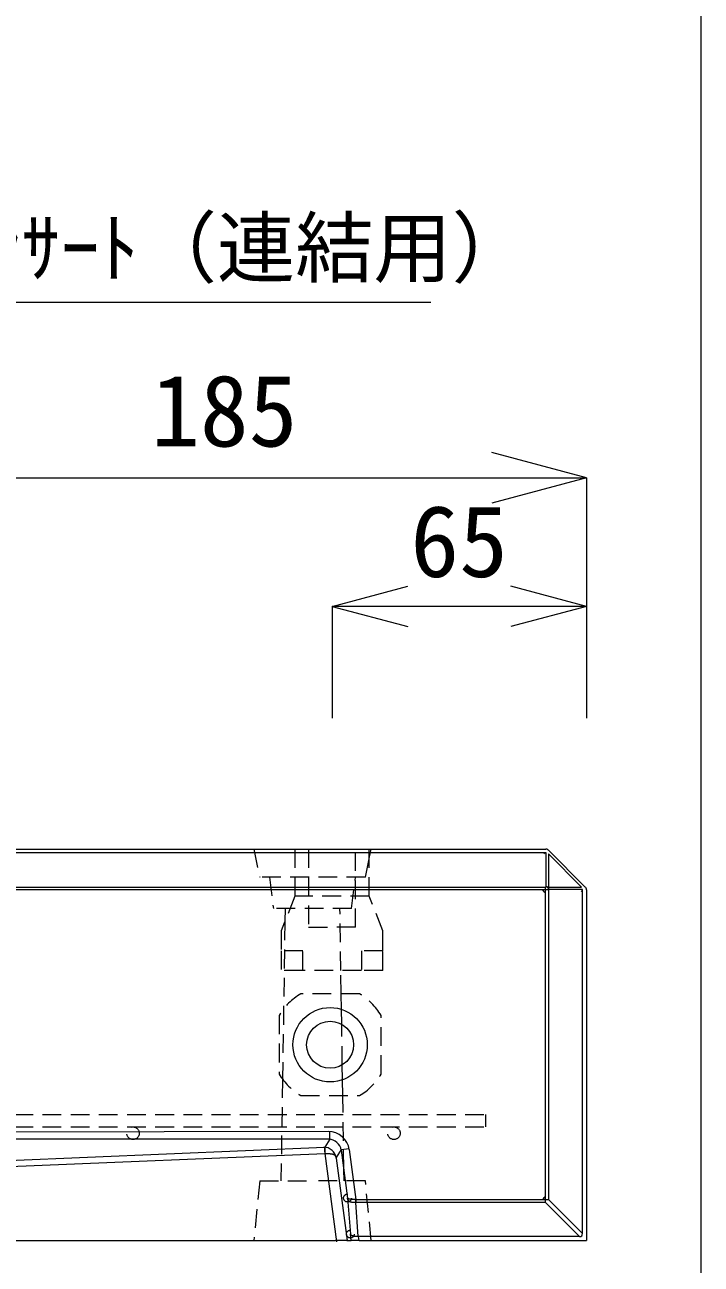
# Model space of a CAD drawing. Units: millimetres, scale not verified. Extents: x -981 to 667, y -453 to 699.
# Drawn here: x 494 to 666.9, y -198.8 to 117.9 of the extents above; entities that cross this region are included whole.
import ezdxf
from ezdxf.enums import TextEntityAlignment as Align

# ---------------------------------------------------------------- set-up
doc = ezdxf.new("R2010")
doc.units = ezdxf.units.MM
doc.header["$LTSCALE"] = 4
doc.header["$PDMODE"] = 32
doc.header["$PDSIZE"] = 2
doc.linetypes.add('DASHED1', pattern=[1.8, 1.2, -0.6])
doc.layers.add('0-0', color=7, linetype='DASHED1', lineweight=9)
doc.styles.add('ＭＳ ゴシック', font='')
doc.styles.get('ＭＳ ゴシック').set_extended_font_data('MS Gothic')

msp = doc.modelspace()

# ---------------------------------------------------------------- linework, layer by layer
at = {"layer": '0-0', "linetype": 'Continuous'}
for p, q in [((422.526, 47.049), (597.764, 47.049)), ((637.545, 2.152), (613.397, 8.623)), ((452.545, 2.152), (637.545, 2.152)), ((637.545, 2.152), (613.397, -4.318)), ((637.545, 2.152), (637.545, -44.444)), ((572.545, -30.69), (591.864, -25.514)), ((637.545, -30.69), (618.227, -25.514)), ((637.545, -30.69), (572.545, -30.69)), ((572.545, -30.69), (591.864, -35.867)), ((572.545, -30.69), (572.545, -59.262)), ((637.545, -30.69), (618.227, -35.867)), ((637.545, -30.69), (637.545, -59.262)), ((463.795, -92.686), (627.131, -92.686)), ((627.214, -93.686), (468.843, -93.686)), ((627.214, -102.273), (627.214, -93.686)), ((627.811, -93.951), (627.811, -102.42)), ((636.28, -102.42), (627.811, -93.951)), ((627.838, -92.979), (637.252, -102.393)), ((470.566, -102.388), (627.1, -102.388)), ((627.1, -103.131), (470.566, -103.131)), ((627.214, -102.273), (627.1, -102.388)), ((627.1, -103.131), (627.1, -102.388)), ((627.1, -182.24), (627.1, -103.131)), ((627.843, -103.131), (627.1, -103.131)), ((627.811, -102.42), (636.28, -102.42)), ((627.843, -103.131), (627.958, -103.017)), ((627.843, -103.131), (627.843, -182.24)), ((636.545, -103.017), (627.958, -103.017)), ((636.545, -190.943), (636.545, -103.017)), ((637.545, -103.1), (637.545, -192.686)), ((571.619, -164.831), (487.545, -165.032)), ((571.69, -166.825), (487.545, -166.825)), ((571.944, -166.825), (570.685, -168.842)), ((571.944, -166.825), (571.939, -164.83)), ((488.133, -173.88), (570.703, -170.431)), ((489.89, -172.217), (570.637, -168.844)), ((570.671, -168.842), (570.685, -168.842)), ((570.671, -168.842), (570.678, -168.842)), ((570.703, -170.432), (573.662, -193.041)), ((570.752, -170.432), (570.796, -170.428)), ((574.857, -169.434), (573.598, -171.451)), ((574.85, -169.445), (576.898, -169.177)), ((576.939, -169.489), (578.608, -182.24)), ((573.622, -171.641), (576.377, -192.686)), ((578.608, -182.24), (578.45, -182.254)), ((578.608, -182.984), (578.528, -182.987)), ((578.528, -182.987), (579.153, -191.691)), ((578.608, -182.24), (578.608, -182.984)), ((578.608, -182.24), (627.1, -182.24)), ((627.1, -182.984), (578.608, -182.984)), ((627.1, -182.984), (627.1, -182.24)), ((627.1, -182.24), (627.843, -182.24)), ((635.802, -191.686), (627.1, -182.984)), ((627.843, -182.24), (636.545, -190.943)), ((401.689, -192.686), (573.402, -192.686)), ((576.346, -192.686), (573.402, -192.686)), ((576.346, -192.686), (577.428, -192.686)), ((577.428, -192.686), (577.215, -191.054)), ((579.442, -192.686), (577.428, -192.686)), ((579.153, -191.691), (579.311, -191.686)), ((635.802, -191.686), (579.311, -191.686)), ((579.442, -192.686), (579.311, -191.686)), ((579.442, -192.686), (637.545, -192.686))]:
    msp.add_line(p, q, dxfattribs=at)
at = {"layer": '0-0'}
for p, q in [((552.545, -92.686), (554.045, -99.886)), ((563.045, -92.686), (563.045, -104.686)), ((563.045, -92.686), (563.045, -104.686)), ((566.545, -92.686), (566.545, -112.686)), ((578.545, -112.686), (578.545, -92.686)), ((582.045, -104.686), (582.045, -92.686)), ((582.045, -104.686), (582.045, -92.686)), ((581.045, -99.886), (554.045, -99.886)), ((556.545, -99.886), (557.545, -107.886)), ((577.545, -107.886), (578.545, -99.886)), ((563.045, -104.686), (559.545, -113.595)), ((563.045, -104.686), (559.545, -113.595)), ((582.045, -104.686), (563.045, -104.686)), ((582.045, -104.686), (563.045, -104.686)), ((585.545, -113.595), (582.045, -104.686)), ((585.545, -113.595), (582.045, -104.686)), ((577.545, -107.886), (557.545, -107.886)), ((559.545, -113.595), (559.545, -118.686)), ((559.545, -113.595), (559.545, -118.686)), ((566.545, -112.686), (572.545, -112.686)), ((578.545, -112.686), (572.545, -112.686)), ((565.062, -118.686), (559.545, -118.686)), ((559.545, -118.686), (559.545, -123.686)), ((565.062, -118.686), (559.545, -118.686)), ((559.545, -118.686), (559.545, -123.686)), ((565.062, -123.686), (565.062, -118.686)), ((565.062, -123.686), (565.062, -118.686)), ((585.545, -118.686), (580.028, -118.686)), ((585.545, -118.686), (580.028, -118.686)), ((580.028, -118.686), (580.028, -123.686)), ((585.545, -123.686), (585.545, -118.686)), ((585.545, -123.686), (585.545, -118.686)), ((585.545, -123.686), (580.028, -123.686)), ((579.528, -129.686), (564.562, -129.686)), ((579.528, -129.686), (564.562, -129.686)), ((559.045, -135.202), (559.045, -150.169)), ((559.045, -135.202), (559.045, -150.169)), ((585.045, -150.169), (585.045, -135.202)), ((585.045, -150.169), (585.045, -135.202)), ((564.562, -155.686), (579.528, -155.686)), ((564.562, -155.686), (579.528, -155.686)), ((361.745, -160.486), (611.745, -160.486)), ((611.745, -160.486), (611.745, -163.686)), ((361.745, -163.686), (611.745, -163.686)), ((554.045, -177.486), (552.545, -192.686)), ((554.045, -177.486), (567.545, -177.486)), ((581.045, -177.486), (567.545, -177.486)), ((582.545, -192.686), (581.045, -177.486))]:
    msp.add_line(p, q, dxfattribs=at)
at = {"layer": '0-0', "linetype": 'Continuous'}
msp.add_lwpolyline([(-981.123, -453.324), (666.877, -453.324), (666.877, 698.676), (-981.123, 698.676)], close=True, dxfattribs=at)
at = {"layer": '0-0'}
for points in [[(581.045, -99.886), (582.045, -95.086), (582.545, -92.686)], [(560.545, -107.886), (560.494, -111.179), (559.873, -151.451), (559.471, -177.486)], [(575.619, -177.486), (575.572, -174.435), (575.283, -155.686), (575.22, -151.639), (575.161, -147.813), (575.002, -137.465), (574.943, -133.638), (574.882, -129.686), (574.789, -123.686), (574.545, -107.886)], [(585.545, -118.686), (585.545, -113.81), (585.545, -113.651), (585.545, -113.595)], [(585.545, -118.686), (585.545, -113.741), (585.545, -113.595)], [(580.028, -118.686), (580.028, -123.686), (565.062, -123.686), (559.545, -123.686)], [(585.545, -123.686), (580.028, -123.686), (565.062, -123.686), (559.545, -123.686)]]:
    msp.add_lwpolyline(points, dxfattribs=at)
at = {"layer": '0-0', "linetype": 'Continuous'}
for points in [[(570.671, -170.432), (570.682, -170.431), (570.703, -170.431), (570.723, -170.43), (570.744, -170.429), (570.764, -170.429), (570.784, -170.428), (570.796, -170.428), (570.845, -170.427), (570.93, -170.428), (571.014, -170.431), (571.099, -170.434), (571.183, -170.439), (571.268, -170.445), (571.317, -170.448), (571.365, -170.452), (571.448, -170.457), (571.531, -170.464), (571.614, -170.47), (571.697, -170.477), (571.779, -170.484), (571.827, -170.488), (571.881, -170.493), (571.973, -170.503), (572.065, -170.513), (572.157, -170.525), (572.249, -170.537), (572.341, -170.551), (572.394, -170.56), (572.453, -170.57), (572.555, -170.59), (572.656, -170.614), (572.755, -170.642), (572.852, -170.676), (572.947, -170.717), (573, -170.744), (573.038, -170.764), (573.101, -170.804), (573.161, -170.847), (573.219, -170.894)], [(573.219, -170.894), (573.273, -170.945), (573.324, -170.998), (573.352, -171.031), (573.38, -171.067), (573.425, -171.131), (573.466, -171.199), (573.505, -171.268), (573.542, -171.338), (573.577, -171.41), (573.598, -171.451)], [(574.879, -169.623), (576.48, -181.854), (577.215, -191.054)], [(578.45, -182.254), (578.379, -182.256), (578.256, -182.259), (578.134, -182.261), (578.012, -182.261), (577.892, -182.257), (577.772, -182.248), (577.702, -182.241), (577.649, -182.233), (577.557, -182.219), (577.464, -182.202), (577.372, -182.183), (577.278, -182.165), (577.184, -182.147), (577.128, -182.137), (577.074, -182.128), (576.98, -182.112), (576.888, -182.095), (576.798, -182.072), (576.713, -182.041), (576.635, -181.999), (576.593, -181.969), (576.582, -181.96), (576.562, -181.942), (576.544, -181.924), (576.526, -181.905), (576.508, -181.885), (576.49, -181.865), (576.48, -181.854)], [(576.495, -181.943), (576.489, -181.908), (576.483, -181.874), (576.48, -181.854)], [(578.528, -182.987), (578.464, -182.988), (578.353, -182.991), (578.242, -182.993), (578.132, -182.994), (578.021, -182.992), (577.91, -182.987), (577.846, -182.983), (577.802, -182.979), (577.726, -182.971), (577.65, -182.961), (577.575, -182.948), (577.5, -182.933), (577.426, -182.915), (577.383, -182.903), (577.34, -182.89), (577.266, -182.864), (577.194, -182.834), (577.123, -182.801), (577.055, -182.763), (576.989, -182.722), (576.952, -182.695), (576.92, -182.67), (576.866, -182.625), (576.814, -182.576), (576.766, -182.523), (576.721, -182.468), (576.679, -182.411), (576.657, -182.376), (576.64, -182.349), (576.613, -182.3), (576.589, -182.251), (576.567, -182.2), (576.547, -182.148), (576.53, -182.096), (576.521, -182.065), (576.516, -182.045), (576.508, -182.011), (576.501, -181.977), (576.495, -181.943)], [(579.153, -191.691), (579.096, -191.693), (578.999, -191.694), (578.902, -191.696), (578.805, -191.696), (578.708, -191.695), (578.61, -191.692), (578.554, -191.689), (578.513, -191.686), (578.442, -191.681), (578.372, -191.674), (578.302, -191.665), (578.232, -191.654), (578.163, -191.642), (578.123, -191.633), (578.085, -191.624), (578.019, -191.607), (577.954, -191.588), (577.89, -191.566), (577.826, -191.544), (577.761, -191.52), (577.724, -191.505), (577.69, -191.492), (577.633, -191.468), (577.576, -191.442), (577.522, -191.413), (577.47, -191.381), (577.422, -191.345), (577.397, -191.322), (577.376, -191.3), (577.342, -191.261), (577.311, -191.219), (577.283, -191.174), (577.256, -191.128), (577.229, -191.081), (577.215, -191.054)]]:
    msp.add_lwpolyline(points, dxfattribs=at)
for radius in [9.5, 9.5, 6]:
    msp.add_circle((572.045, -142.686), radius, dxfattribs=at)
at = {"layer": '0-0'}
for centre in [(521.679, -165.286), (588.345, -165.286)]:
    msp.add_circle(centre, 1.6, dxfattribs=at)
at = {"layer": '0-0', "linetype": 'Continuous'}
for centre, start, end in [((627.131, -93.686), 45, 90), ((636.545, -103.1), 0, 45)]:
    msp.add_arc(centre, 1, start, end, dxfattribs=at)
at = {"layer": '0-0'}
for start, end in [(119.92643, 150.07357), (119.92643, 150.07357), (29.92643, 60.07357), (29.92643, 60.07357), (209.92643, 240.07357), (209.92643, 240.07357), (299.92643, 330.07357), (299.92643, 330.07357)]:
    msp.add_arc((572.045, -142.686), 15, start, end, dxfattribs=at)
at = {"layer": '0-0', "linetype": 'Continuous'}
for centre, major_axis, ratio, start_param, end_param in [((627.214, -95.031), (0, 1.345), 0.743294, 0, 0.6391955), ((627.1, -103.131), (-0.707, 0.707), 0.617802, 1.0173898, 2.1242028), ((627.214, -103.017), (0.707, -0.707), 0.617802, 1.0173898, 2.1242028), ((627.214, -103.017), (1, 0), 0.743294, 0.9316008, 1.5707963), ((627.214, -103.017), (0, -1), 0.743294, 1.5707963, 2.2099919), ((635.2, -103.017), (1.345, 0), 0.743294, 5.6439898, 6.2831853), ((572.23, -169.5), (3.762, -3.294), 0.879772, 0.7853982, 2.3561945), ((572.057, -169.623), (2.255, -1.979), 0.877651, 0.7853982, 2.3561945), ((570.8, -171.641), (2.255, -1.979), 0.877651, 0.7853982, 2.3561945), ((570.767, -170.834), (0.085, -1.998), 0.023854, 3.2151856, 4.5084599), ((570.752, -170.835), (-0.083, 1.998), 0.008549, 4.9152761, 6.2095893), ((578.528, -182.243), (-0.071, 0.997), 0.079096, 1.575442, 2.4059454), ((627.1, -182.24), (0.707, 0.707), 0.617802, 1.0173898, 2.1242028), ((635.2, -190.34), (1.145, -1.145), 0.617802, 5.7297788, 6.8365918)]:
    msp.add_ellipse(centre, major_axis=major_axis, ratio=ratio, start_param=start_param, end_param=end_param, dxfattribs=at)
at = {"layer": '0-0'}
for p in [(576.48, -181.854), (577.215, -191.054)]:
    msp.add_point(p, dxfattribs=at)

# ---------------------------------------------------------------- texts
at = {"layer": '0-0', "style": 'ＭＳ ゴシック'}
for s, height, p in [('W1/2ｲﾝｻｰﾄ（連結用）', 14.66, (433.238, 49.228)), ('185', 18.33, (526.295, 4.652)), ('65', 18.33, (592.545, -28.69))]:
    msp.add_text(s, height=height, dxfattribs=at).set_placement(p, align=Align.BOTTOM_LEFT)

doc.saveas('drawing.dxf')
